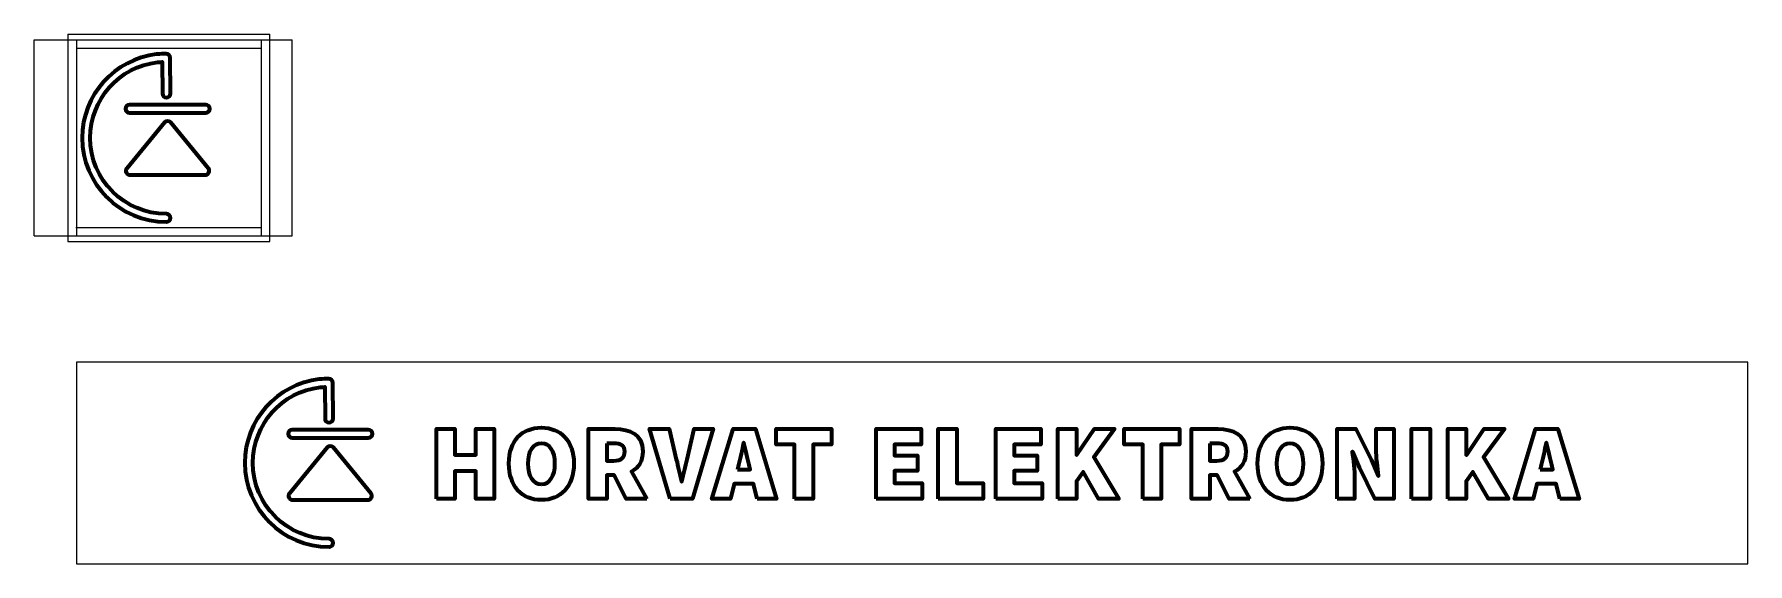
# Model space of a CAD drawing. Header units: centimetres. Extents: x -75 to 2980, y -600 to 345.
import ezdxf

# ---------------------------------------------------------------- set-up
doc = ezdxf.new("R2010")
doc.units = ezdxf.units.CM
doc.layers.add('komp_okvir', color=7, linetype='CONTINUOUS', true_color=0xffffff)
for name, color, linetype, lineweight, true_color in [('okvir', 1, 'CONTINUOUS', 25, 0xff0000), ('slova', 7, 'CONTINUOUS', 25, 0x000000), ('znak', 7, 'CONTINUOUS', 25, 0x000000)]:
    doc.layers.add(name, color=color, linetype=linetype, lineweight=lineweight, true_color=true_color)

msp = doc.modelspace()

# ---------------------------------------------------------------- linework, layer by layer
at = {"layer": 'komp_okvir', "color": 250, "lineweight": 20, "true_color": 0x545454}
msp.add_lwpolyline([(0, -600), (2980, -600), (2980, -240), (0, -240), (0, -600)], close=True, dxfattribs=at)
at = {"layer": 'okvir'}
for p, q in [((-15, 345), (345, 345)), ((-15, 345), (-15, -25)), ((345, -25), (345, 345)), ((-75, -15), (-75, 335)), ((-75, 335), (385, 335)), ((0, 335), (0, -15)), ((0, 320), (330, 320)), ((330, -15), (330, 335)), ((385, -15), (385, 335)), ((-1, 0), (330, 0)), ((-75, -15), (385, -15)), ((-15, -25), (345, -25))]:
    msp.add_line(p, q, dxfattribs=at)
at = {"layer": 'slova', "color": 250, "lineweight": 100, "true_color": 0x545454}
for points, knots in [([(641.9767, -483.8671), (641.9767, -483.8671), (674.8906, -483.8671), (674.8906, -483.8671), (674.8906, -483.8671), (674.8906, -483.8671), (674.8906, -434.46), (674.8906, -434.46), (674.8906, -434.46), (674.8906, -434.46), (712.0657, -434.46), (712.0657, -434.46), (712.0657, -434.46), (712.0657, -434.46), (712.0657, -483.8671), (712.0657, -483.8671), (712.0657, -483.8671), (712.0657, -483.8671), (744.9796, -483.8671), (744.9796, -483.8671), (744.9796, -483.8671), (744.9796, -483.8671), (744.9796, -359.4154), (744.9796, -359.4154), (744.9796, -359.4154), (744.9796, -359.4154), (712.0657, -359.4154), (712.0657, -359.4154), (712.0657, -359.4154), (712.0657, -359.4154), (712.0657, -405.7599), (712.0657, -405.7599), (712.0657, -405.7599), (712.0657, -405.7599), (674.8906, -405.7599), (674.8906, -405.7599), (674.8906, -405.7599), (674.8906, -405.7599), (674.8906, -359.4154), (674.8906, -359.4154), (674.8906, -359.4154), (674.8906, -359.4154), (641.9767, -359.4154), (641.9767, -359.4154), (641.9767, -359.4154), (641.9767, -359.4154), (641.9767, -483.8671), (641.9767, -483.8671)], [0, 0, 0, 0, 0.076923077, 0.076923077, 0.076923077, 0.076923077, 0.153846154, 0.153846154, 0.153846154, 0.153846154, 0.230769231, 0.230769231, 0.230769231, 0.230769231, 0.307692308, 0.307692308, 0.307692308, 0.307692308, 0.384615385, 0.384615385, 0.384615385, 0.384615385, 0.461538462, 0.461538462, 0.461538462, 0.461538462, 0.538461538, 0.538461538, 0.538461538, 0.538461538, 0.615384615, 0.615384615, 0.615384615, 0.615384615, 0.692307692, 0.692307692, 0.692307692, 0.692307692, 0.769230769, 0.769230769, 0.769230769, 0.769230769, 0.846153846, 0.846153846, 0.846153846, 0.846153846, 1, 1, 1, 1]), ([(829.2163, -486.1651), (863.6863, -486.1651), (887.0327, -462.0519), (887.0327, -421.0633), (887.0327, -421.0633), (887.0327, -380.2648), (863.6863, -357.1174), (829.2163, -357.1174), (829.2163, -357.1174), (794.7372, -357.1174), (771.3908, -380.0816), (771.3908, -421.0633), (771.3908, -421.0633), (771.3908, -462.0519), (794.7372, -486.1651), (829.2163, -486.1651)], [0, 0, 0, 0, 0.2, 0.2, 0.2, 0.2, 0.4, 0.4, 0.4, 0.4, 0.6, 0.6, 0.6, 0.6, 1, 1, 1, 1]), ([(1016.8698, -483.8671), (1016.8698, -483.8671), (989.8841, -435.6181), (989.8841, -435.6181), (989.8841, -435.6181), (1001.9328, -429.1063), (1009.9758, -417.4399), (1009.9758, -399.6146), (1009.9758, -399.6146), (1009.9758, -368.6006), (987.0116, -359.4154), (960.1933, -359.4154), (960.1933, -359.4154), (960.1933, -359.4154), (913.1001, -359.4154), (913.1001, -359.4154), (913.1001, -359.4154), (913.1001, -359.4154), (913.1001, -483.8671), (913.1001, -483.8671), (913.1001, -483.8671), (913.1001, -483.8671), (946.014, -483.8671), (946.014, -483.8671), (946.014, -483.8671), (946.014, -483.8671), (946.014, -442.1208), (946.014, -442.1208), (946.014, -442.1208), (946.014, -442.1208), (958.6621, -442.1208), (958.6621, -442.1208), (958.6621, -442.1208), (958.6621, -442.1208), (980.1176, -483.8671), (980.1176, -483.8671), (980.1176, -483.8671), (980.1176, -483.8671), (1016.8698, -483.8671), (1016.8698, -483.8671)], [0, 0, 0, 0, 0.090909091, 0.090909091, 0.090909091, 0.090909091, 0.181818182, 0.181818182, 0.181818182, 0.181818182, 0.272727273, 0.272727273, 0.272727273, 0.272727273, 0.363636364, 0.363636364, 0.363636364, 0.363636364, 0.454545455, 0.454545455, 0.454545455, 0.454545455, 0.545454545, 0.545454545, 0.545454545, 0.545454545, 0.636363636, 0.636363636, 0.636363636, 0.636363636, 0.727272727, 0.727272727, 0.727272727, 0.727272727, 0.818181818, 0.818181818, 0.818181818, 0.818181818, 1, 1, 1, 1]), ([(1058.6251, -483.8671), (1058.6251, -483.8671), (1098.4488, -483.8671), (1098.4488, -483.8671), (1098.4488, -483.8671), (1098.4488, -483.8671), (1135.2078, -359.4154), (1135.2078, -359.4154), (1135.2078, -359.4154), (1135.2078, -359.4154), (1101.5136, -359.4154), (1101.5136, -359.4154), (1101.5136, -359.4154), (1101.5136, -359.4154), (1088.8814, -413.7939), (1088.8814, -413.7939), (1088.8814, -413.7939), (1085.6266, -427.0164), (1083.1364, -439.8454), (1079.6894, -453.2512), (1079.6894, -453.2512), (1079.6894, -453.2512), (1078.9249, -453.2512), (1078.9249, -453.2512), (1078.9249, -453.2512), (1075.4779, -439.8454), (1073.1799, -427.0164), (1069.7329, -413.8029), (1069.7329, -413.8029), (1069.7329, -413.8029), (1056.7094, -359.4154), (1056.7094, -359.4154), (1056.7094, -359.4154), (1056.7094, -359.4154), (1021.8639, -359.4154), (1021.8639, -359.4154), (1021.8639, -359.4154), (1021.8639, -359.4154), (1058.6251, -483.8671), (1058.6251, -483.8671)], [0, 0, 0, 0, 0.090909091, 0.090909091, 0.090909091, 0.090909091, 0.181818182, 0.181818182, 0.181818182, 0.181818182, 0.272727273, 0.272727273, 0.272727273, 0.272727273, 0.363636364, 0.363636364, 0.363636364, 0.363636364, 0.454545455, 0.454545455, 0.454545455, 0.454545455, 0.545454545, 0.545454545, 0.545454545, 0.545454545, 0.636363636, 0.636363636, 0.636363636, 0.636363636, 0.727272727, 0.727272727, 0.727272727, 0.727272727, 0.818181818, 0.818181818, 0.818181818, 0.818181818, 1, 1, 1, 1]), ([(1213.7153, -483.8671), (1213.7153, -483.8671), (1248.5608, -483.8671), (1248.5608, -483.8671), (1248.5608, -483.8671), (1248.5608, -483.8671), (1210.6528, -359.4154), (1210.6528, -359.4154), (1210.6528, -359.4154), (1210.6528, -359.4154), (1170.8268, -359.4154), (1170.8268, -359.4154), (1170.8268, -359.4154), (1170.8268, -359.4154), (1132.9189, -483.8671), (1132.9189, -483.8671), (1132.9189, -483.8671), (1132.9189, -483.8671), (1166.6153, -483.8671), (1166.6153, -483.8671), (1166.6153, -483.8671), (1166.6153, -483.8671), (1172.7426, -457.4401), (1172.7426, -457.4401), (1172.7426, -457.4401), (1172.7426, -457.4401), (1207.5881, -457.4401), (1207.5881, -457.4401), (1207.5881, -457.4401), (1207.5881, -457.4401), (1213.7153, -483.8671), (1213.7153, -483.8671)], [0, 0, 0, 0, 0.111111111, 0.111111111, 0.111111111, 0.111111111, 0.222222222, 0.222222222, 0.222222222, 0.222222222, 0.333333333, 0.333333333, 0.333333333, 0.333333333, 0.444444444, 0.444444444, 0.444444444, 0.444444444, 0.555555556, 0.555555556, 0.555555556, 0.555555556, 0.666666667, 0.666666667, 0.666666667, 0.666666667, 0.777777778, 0.777777778, 0.777777778, 0.777777778, 1, 1, 1, 1]), ([(1280.5247, -483.8671), (1280.5247, -483.8671), (1313.4386, -483.8671), (1313.4386, -483.8671), (1313.4386, -483.8671), (1313.4386, -483.8671), (1313.4386, -386.9688), (1313.4386, -386.9688), (1313.4386, -386.9688), (1313.4386, -386.9688), (1346.3774, -386.9688), (1346.3774, -386.9688), (1346.3774, -386.9688), (1346.3774, -386.9688), (1346.3774, -359.4154), (1346.3774, -359.4154), (1346.3774, -359.4154), (1346.3774, -359.4154), (1247.5882, -359.4154), (1247.5882, -359.4154), (1247.5882, -359.4154), (1247.5882, -359.4154), (1247.5882, -386.9688), (1247.5882, -386.9688), (1247.5882, -386.9688), (1247.5882, -386.9688), (1280.5247, -386.9688), (1280.5247, -386.9688), (1280.5247, -386.9688), (1280.5247, -386.9688), (1280.5247, -483.8671), (1280.5247, -483.8671)], [0, 0, 0, 0, 0.111111111, 0.111111111, 0.111111111, 0.111111111, 0.222222222, 0.222222222, 0.222222222, 0.222222222, 0.333333333, 0.333333333, 0.333333333, 0.333333333, 0.444444444, 0.444444444, 0.444444444, 0.444444444, 0.555555556, 0.555555556, 0.555555556, 0.555555556, 0.666666667, 0.666666667, 0.666666667, 0.666666667, 0.777777778, 0.777777778, 0.777777778, 0.777777778, 1, 1, 1, 1]), ([(1425.9422, -483.8648), (1425.9422, -483.8648), (1508.2631, -483.8648), (1508.2631, -483.8648), (1508.2631, -483.8648), (1508.2631, -483.8648), (1508.2631, -456.3136), (1508.2631, -456.3136), (1508.2631, -456.3136), (1508.2631, -456.3136), (1458.8561, -456.3136), (1458.8561, -456.3136), (1458.8561, -456.3136), (1458.8561, -456.3136), (1458.8561, -434.0755), (1458.8561, -434.0755), (1458.8561, -434.0755), (1458.8561, -434.0755), (1499.4534, -434.0755), (1499.4534, -434.0755), (1499.4534, -434.0755), (1499.4534, -434.0755), (1499.4534, -406.5244), (1499.4534, -406.5244), (1499.4534, -406.5244), (1499.4534, -406.5244), (1458.8561, -406.5244), (1458.8561, -406.5244), (1458.8561, -406.5244), (1458.8561, -406.5244), (1458.8561, -386.9665), (1458.8561, -386.9665), (1458.8561, -386.9665), (1458.8561, -386.9665), (1506.3474, -386.9665), (1506.3474, -386.9665), (1506.3474, -386.9665), (1506.3474, -386.9665), (1506.3474, -359.4154), (1506.3474, -359.4154), (1506.3474, -359.4154), (1506.3474, -359.4154), (1425.9422, -359.4154), (1425.9422, -359.4154), (1425.9422, -359.4154), (1425.9422, -359.4154), (1425.9422, -483.8648), (1425.9422, -483.8648)], [0, 0, 0, 0, 0.076923077, 0.076923077, 0.076923077, 0.076923077, 0.153846154, 0.153846154, 0.153846154, 0.153846154, 0.230769231, 0.230769231, 0.230769231, 0.230769231, 0.307692308, 0.307692308, 0.307692308, 0.307692308, 0.384615385, 0.384615385, 0.384615385, 0.384615385, 0.461538462, 0.461538462, 0.461538462, 0.461538462, 0.538461538, 0.538461538, 0.538461538, 0.538461538, 0.615384615, 0.615384615, 0.615384615, 0.615384615, 0.692307692, 0.692307692, 0.692307692, 0.692307692, 0.769230769, 0.769230769, 0.769230769, 0.769230769, 0.846153846, 0.846153846, 0.846153846, 0.846153846, 1, 1, 1, 1]), ([(1536.6851, -483.8648), (1536.6851, -483.8648), (1616.708, -483.8648), (1616.708, -483.8648), (1616.708, -483.8648), (1616.708, -483.8648), (1616.708, -456.3136), (1616.708, -456.3136), (1616.708, -456.3136), (1616.708, -456.3136), (1569.599, -456.3136), (1569.599, -456.3136), (1569.599, -456.3136), (1569.599, -456.3136), (1569.599, -359.4154), (1569.599, -359.4154), (1569.599, -359.4154), (1569.599, -359.4154), (1536.6851, -359.4154), (1536.6851, -359.4154), (1536.6851, -359.4154), (1536.6851, -359.4154), (1536.6851, -483.8648), (1536.6851, -483.8648)], [0, 0, 0, 0, 0.142857143, 0.142857143, 0.142857143, 0.142857143, 0.285714286, 0.285714286, 0.285714286, 0.285714286, 0.428571429, 0.428571429, 0.428571429, 0.428571429, 0.571428571, 0.571428571, 0.571428571, 0.571428571, 0.714285714, 0.714285714, 0.714285714, 0.714285714, 1, 1, 1, 1]), ([(1639.4098, -483.8648), (1639.4098, -483.8648), (1721.7307, -483.8648), (1721.7307, -483.8648), (1721.7307, -483.8648), (1721.7307, -483.8648), (1721.7307, -456.3136), (1721.7307, -456.3136), (1721.7307, -456.3136), (1721.7307, -456.3136), (1672.3237, -456.3136), (1672.3237, -456.3136), (1672.3237, -456.3136), (1672.3237, -456.3136), (1672.3237, -434.0755), (1672.3237, -434.0755), (1672.3237, -434.0755), (1672.3237, -434.0755), (1712.9209, -434.0755), (1712.9209, -434.0755), (1712.9209, -434.0755), (1712.9209, -434.0755), (1712.9209, -406.5244), (1712.9209, -406.5244), (1712.9209, -406.5244), (1712.9209, -406.5244), (1672.3237, -406.5244), (1672.3237, -406.5244), (1672.3237, -406.5244), (1672.3237, -406.5244), (1672.3237, -386.9665), (1672.3237, -386.9665), (1672.3237, -386.9665), (1672.3237, -386.9665), (1719.8149, -386.9665), (1719.8149, -386.9665), (1719.8149, -386.9665), (1719.8149, -386.9665), (1719.8149, -359.4154), (1719.8149, -359.4154), (1719.8149, -359.4154), (1719.8149, -359.4154), (1639.4098, -359.4154), (1639.4098, -359.4154), (1639.4098, -359.4154), (1639.4098, -359.4154), (1639.4098, -483.8648), (1639.4098, -483.8648)], [0, 0, 0, 0, 0.076923077, 0.076923077, 0.076923077, 0.076923077, 0.153846154, 0.153846154, 0.153846154, 0.153846154, 0.230769231, 0.230769231, 0.230769231, 0.230769231, 0.307692308, 0.307692308, 0.307692308, 0.307692308, 0.384615385, 0.384615385, 0.384615385, 0.384615385, 0.461538462, 0.461538462, 0.461538462, 0.461538462, 0.538461538, 0.538461538, 0.538461538, 0.538461538, 0.615384615, 0.615384615, 0.615384615, 0.615384615, 0.692307692, 0.692307692, 0.692307692, 0.692307692, 0.769230769, 0.769230769, 0.769230769, 0.769230769, 0.846153846, 0.846153846, 0.846153846, 0.846153846, 1, 1, 1, 1]), ([(1750.1526, -483.8648), (1750.1526, -483.8648), (1783.0665, -483.8648), (1783.0665, -483.8648), (1783.0665, -483.8648), (1783.0665, -483.8648), (1783.0665, -452.8508), (1783.0665, -452.8508), (1783.0665, -452.8508), (1783.0665, -452.8508), (1794.9388, -435.998), (1794.9388, -435.998), (1794.9388, -435.998), (1794.9388, -435.998), (1822.5148, -483.8648), (1822.5148, -483.8648), (1822.5148, -483.8648), (1822.5148, -483.8648), (1858.5161, -483.8648), (1858.5161, -483.8648), (1858.5161, -483.8648), (1858.5161, -483.8648), (1814.0895, -409.9623), (1814.0895, -409.9623), (1814.0895, -409.9623), (1814.0895, -409.9623), (1851.2398, -359.4154), (1851.2398, -359.4154), (1851.2398, -359.4154), (1851.2398, -359.4154), (1815.2385, -359.4154), (1815.2385, -359.4154), (1815.2385, -359.4154), (1815.2385, -359.4154), (1783.831, -405.7486), (1783.831, -405.7486), (1783.831, -405.7486), (1783.831, -405.7486), (1783.0665, -405.7486), (1783.0665, -405.7486), (1783.0665, -405.7486), (1783.0665, -405.7486), (1783.0665, -359.4154), (1783.0665, -359.4154), (1783.0665, -359.4154), (1783.0665, -359.4154), (1750.1526, -359.4154), (1750.1526, -359.4154), (1750.1526, -359.4154), (1750.1526, -359.4154), (1750.1526, -483.8648), (1750.1526, -483.8648)], [0, 0, 0, 0, 0.071428571, 0.071428571, 0.071428571, 0.071428571, 0.142857143, 0.142857143, 0.142857143, 0.142857143, 0.214285714, 0.214285714, 0.214285714, 0.214285714, 0.285714286, 0.285714286, 0.285714286, 0.285714286, 0.357142857, 0.357142857, 0.357142857, 0.357142857, 0.428571429, 0.428571429, 0.428571429, 0.428571429, 0.5, 0.5, 0.5, 0.5, 0.571428571, 0.571428571, 0.571428571, 0.571428571, 0.642857143, 0.642857143, 0.642857143, 0.642857143, 0.714285714, 0.714285714, 0.714285714, 0.714285714, 0.785714286, 0.785714286, 0.785714286, 0.785714286, 0.857142857, 0.857142857, 0.857142857, 0.857142857, 1, 1, 1, 1]), ([(1901.262, -483.8648), (1901.262, -483.8648), (1934.1759, -483.8648), (1934.1759, -483.8648), (1934.1759, -483.8648), (1934.1759, -483.8648), (1934.1759, -386.9665), (1934.1759, -386.9665), (1934.1759, -386.9665), (1934.1759, -386.9665), (1967.1124, -386.9665), (1967.1124, -386.9665), (1967.1124, -386.9665), (1967.1124, -386.9665), (1967.1124, -359.4154), (1967.1124, -359.4154), (1967.1124, -359.4154), (1967.1124, -359.4154), (1868.3233, -359.4154), (1868.3233, -359.4154), (1868.3233, -359.4154), (1868.3233, -359.4154), (1868.3233, -386.9665), (1868.3233, -386.9665), (1868.3233, -386.9665), (1868.3233, -386.9665), (1901.262, -386.9665), (1901.262, -386.9665), (1901.262, -386.9665), (1901.262, -386.9665), (1901.262, -483.8648), (1901.262, -483.8648)], [0, 0, 0, 0, 0.111111111, 0.111111111, 0.111111111, 0.111111111, 0.222222222, 0.222222222, 0.222222222, 0.222222222, 0.333333333, 0.333333333, 0.333333333, 0.333333333, 0.444444444, 0.444444444, 0.444444444, 0.444444444, 0.555555556, 0.555555556, 0.555555556, 0.555555556, 0.666666667, 0.666666667, 0.666666667, 0.666666667, 0.777777778, 0.777777778, 0.777777778, 0.777777778, 1, 1, 1, 1]), ([(2092.0662, -483.8648), (2092.0662, -483.8648), (2065.0806, -435.6158), (2065.0806, -435.6158), (2065.0806, -435.6158), (2077.1383, -429.104), (2085.1722, -417.4399), (2085.1722, -399.6145), (2085.1722, -399.6145), (2085.1722, -368.5983), (2062.2081, -359.4154), (2035.392, -359.4154), (2035.392, -359.4154), (2035.392, -359.4154), (1988.2988, -359.4154), (1988.2988, -359.4154), (1988.2988, -359.4154), (1988.2988, -359.4154), (1988.2988, -483.8648), (1988.2988, -483.8648), (1988.2988, -483.8648), (1988.2988, -483.8648), (2021.2127, -483.8648), (2021.2127, -483.8648), (2021.2127, -483.8648), (2021.2127, -483.8648), (2021.2127, -442.1185), (2021.2127, -442.1185), (2021.2127, -442.1185), (2021.2127, -442.1185), (2033.8585, -442.1185), (2033.8585, -442.1185), (2033.8585, -442.1185), (2033.8585, -442.1185), (2055.3231, -483.8648), (2055.3231, -483.8648), (2055.3231, -483.8648), (2055.3231, -483.8648), (2092.0662, -483.8648), (2092.0662, -483.8648)], [0, 0, 0, 0, 0.090909091, 0.090909091, 0.090909091, 0.090909091, 0.181818182, 0.181818182, 0.181818182, 0.181818182, 0.272727273, 0.272727273, 0.272727273, 0.272727273, 0.363636364, 0.363636364, 0.363636364, 0.363636364, 0.454545455, 0.454545455, 0.454545455, 0.454545455, 0.545454545, 0.545454545, 0.545454545, 0.545454545, 0.636363636, 0.636363636, 0.636363636, 0.636363636, 0.727272727, 0.727272727, 0.727272727, 0.727272727, 0.818181818, 0.818181818, 0.818181818, 0.818181818, 1, 1, 1, 1]), ([(2163.8878, -486.1628), (2198.3646, -486.1628), (2221.7133, -462.0496), (2221.7133, -421.061), (2221.7133, -421.061), (2221.7133, -380.2715), (2198.3646, -357.1174), (2163.8878, -357.1174), (2163.8878, -357.1174), (2129.4178, -357.1174), (2106.0714, -380.0815), (2106.0714, -421.061), (2106.0714, -421.061), (2106.0714, -462.0496), (2129.4178, -486.1628), (2163.8878, -486.1628)], [0, 0, 0, 0, 0.2, 0.2, 0.2, 0.2, 0.4, 0.4, 0.4, 0.4, 0.6, 0.6, 0.6, 0.6, 1, 1, 1, 1]), ([(2247.7716, -483.8648), (2247.7716, -483.8648), (2279.1543, -483.8648), (2279.1543, -483.8648), (2279.1543, -483.8648), (2279.1543, -483.8648), (2279.1543, -447.8726), (2279.1543, -447.8726), (2279.1543, -447.8726), (2279.1543, -432.551), (2276.4808, -414.5583), (2274.9496, -400.3881), (2274.9496, -400.3881), (2274.9496, -400.3881), (2275.7163, -400.3881), (2275.7163, -400.3881), (2275.7163, -400.3881), (2275.7163, -400.3881), (2287.5886, -428.1473), (2287.5886, -428.1473), (2287.5886, -428.1473), (2287.5886, -428.1473), (2315.1804, -483.8648), (2315.1804, -483.8648), (2315.1804, -483.8648), (2315.1804, -483.8648), (2348.8611, -483.8648), (2348.8611, -483.8648), (2348.8611, -483.8648), (2348.8611, -483.8648), (2348.8611, -359.4154), (2348.8611, -359.4154), (2348.8611, -359.4154), (2348.8611, -359.4154), (2317.4784, -359.4154), (2317.4784, -359.4154), (2317.4784, -359.4154), (2317.4784, -359.4154), (2317.4784, -395.4076), (2317.4784, -395.4076), (2317.4784, -395.4076), (2317.4784, -410.7291), (2320.1587, -429.4886), (2321.6922, -442.892), (2321.6922, -442.892), (2321.6922, -442.892), (2320.9254, -442.892), (2320.9254, -442.892), (2320.9254, -442.892), (2320.9254, -442.892), (2309.0532, -414.9406), (2309.0532, -414.9406), (2309.0532, -414.9406), (2309.0532, -414.9406), (2281.4613, -359.4154), (2281.4613, -359.4154), (2281.4613, -359.4154), (2281.4613, -359.4154), (2247.7716, -359.4154), (2247.7716, -359.4154), (2247.7716, -359.4154), (2247.7716, -359.4154), (2247.7716, -483.8648), (2247.7716, -483.8648)], [0, 0, 0, 0, 0.058823529, 0.058823529, 0.058823529, 0.058823529, 0.117647059, 0.117647059, 0.117647059, 0.117647059, 0.176470588, 0.176470588, 0.176470588, 0.176470588, 0.235294118, 0.235294118, 0.235294118, 0.235294118, 0.294117647, 0.294117647, 0.294117647, 0.294117647, 0.352941176, 0.352941176, 0.352941176, 0.352941176, 0.411764706, 0.411764706, 0.411764706, 0.411764706, 0.470588235, 0.470588235, 0.470588235, 0.470588235, 0.529411765, 0.529411765, 0.529411765, 0.529411765, 0.588235294, 0.588235294, 0.588235294, 0.588235294, 0.647058824, 0.647058824, 0.647058824, 0.647058824, 0.705882353, 0.705882353, 0.705882353, 0.705882353, 0.764705882, 0.764705882, 0.764705882, 0.764705882, 0.823529412, 0.823529412, 0.823529412, 0.823529412, 0.882352941, 0.882352941, 0.882352941, 0.882352941, 1, 1, 1, 1]), ([(2380.7368, -483.8648), (2380.7368, -483.8648), (2413.6507, -483.8648), (2413.6507, -483.8648), (2413.6507, -483.8648), (2413.6507, -483.8648), (2413.6507, -359.4154), (2413.6507, -359.4154), (2413.6507, -359.4154), (2413.6507, -359.4154), (2380.7368, -359.4154), (2380.7368, -359.4154), (2380.7368, -359.4154), (2380.7368, -359.4154), (2380.7368, -483.8648), (2380.7368, -483.8648)], [0, 0, 0, 0, 0.2, 0.2, 0.2, 0.2, 0.4, 0.4, 0.4, 0.4, 0.6, 0.6, 0.6, 0.6, 1, 1, 1, 1]), ([(2445.2097, -483.8648), (2445.2097, -483.8648), (2478.1236, -483.8648), (2478.1236, -483.8648), (2478.1236, -483.8648), (2478.1236, -483.8648), (2478.1236, -452.8508), (2478.1236, -452.8508), (2478.1236, -452.8508), (2478.1236, -452.8508), (2489.9959, -435.998), (2489.9959, -435.998), (2489.9959, -435.998), (2489.9959, -435.998), (2517.5719, -483.8648), (2517.5719, -483.8648), (2517.5719, -483.8648), (2517.5719, -483.8648), (2553.5754, -483.8648), (2553.5754, -483.8648), (2553.5754, -483.8648), (2553.5754, -483.8648), (2509.1467, -409.9623), (2509.1467, -409.9623), (2509.1467, -409.9623), (2509.1467, -409.9623), (2546.2969, -359.4154), (2546.2969, -359.4154), (2546.2969, -359.4154), (2546.2969, -359.4154), (2510.2957, -359.4154), (2510.2957, -359.4154), (2510.2957, -359.4154), (2510.2957, -359.4154), (2478.8904, -405.7486), (2478.8904, -405.7486), (2478.8904, -405.7486), (2478.8904, -405.7486), (2478.1236, -405.7486), (2478.1236, -405.7486), (2478.1236, -405.7486), (2478.1236, -405.7486), (2478.1236, -359.4154), (2478.1236, -359.4154), (2478.1236, -359.4154), (2478.1236, -359.4154), (2445.2097, -359.4154), (2445.2097, -359.4154), (2445.2097, -359.4154), (2445.2097, -359.4154), (2445.2097, -483.8648), (2445.2097, -483.8648)], [0, 0, 0, 0, 0.071428571, 0.071428571, 0.071428571, 0.071428571, 0.142857143, 0.142857143, 0.142857143, 0.142857143, 0.214285714, 0.214285714, 0.214285714, 0.214285714, 0.285714286, 0.285714286, 0.285714286, 0.285714286, 0.357142857, 0.357142857, 0.357142857, 0.357142857, 0.428571429, 0.428571429, 0.428571429, 0.428571429, 0.5, 0.5, 0.5, 0.5, 0.571428571, 0.571428571, 0.571428571, 0.571428571, 0.642857143, 0.642857143, 0.642857143, 0.642857143, 0.714285714, 0.714285714, 0.714285714, 0.714285714, 0.785714286, 0.785714286, 0.785714286, 0.785714286, 0.857142857, 0.857142857, 0.857142857, 0.857142857, 1, 1, 1, 1]), ([(2644.697, -483.8648), (2644.697, -483.8648), (2679.5425, -483.8648), (2679.5425, -483.8648), (2679.5425, -483.8648), (2679.5425, -483.8648), (2641.6323, -359.4154), (2641.6323, -359.4154), (2641.6323, -359.4154), (2641.6323, -359.4154), (2601.8086, -359.4154), (2601.8086, -359.4154), (2601.8086, -359.4154), (2601.8086, -359.4154), (2563.8983, -483.8648), (2563.8983, -483.8648), (2563.8983, -483.8648), (2563.8983, -483.8648), (2597.5948, -483.8648), (2597.5948, -483.8648), (2597.5948, -483.8648), (2597.5948, -483.8648), (2603.7243, -457.4378), (2603.7243, -457.4378), (2603.7243, -457.4378), (2603.7243, -457.4378), (2638.5675, -457.4378), (2638.5675, -457.4378), (2638.5675, -457.4378), (2638.5675, -457.4378), (2644.697, -483.8648), (2644.697, -483.8648)], [0, 0, 0, 0, 0.111111111, 0.111111111, 0.111111111, 0.111111111, 0.222222222, 0.222222222, 0.222222222, 0.222222222, 0.333333333, 0.333333333, 0.333333333, 0.333333333, 0.444444444, 0.444444444, 0.444444444, 0.444444444, 0.555555556, 0.555555556, 0.555555556, 0.555555556, 0.666666667, 0.666666667, 0.666666667, 0.666666667, 0.777777778, 0.777777778, 0.777777778, 0.777777778, 1, 1, 1, 1]), ([(829.2163, -457.8472), (814.2702, -457.8472), (805.0715, -443.6679), (805.0715, -421.0633), (805.0715, -421.0633), (805.0715, -398.4588), (814.2702, -385.4353), (829.2163, -385.4353), (829.2163, -385.4353), (844.1533, -385.4353), (853.3521, -398.4588), (853.3521, -421.0633), (853.3521, -421.0633), (853.3521, -443.6679), (844.1533, -457.8472), (829.2163, -457.8472)], [0, 0, 0, 0, 0.2, 0.2, 0.2, 0.2, 0.4, 0.4, 0.4, 0.4, 0.6, 0.6, 0.6, 0.6, 1, 1, 1, 1]), ([(946.014, -385.4353), (946.014, -385.4353), (957.8953, -385.4353), (957.8953, -385.4353), (957.8953, -385.4353), (970.9256, -385.4353), (977.8287, -388.8823), (977.8287, -399.6146), (977.8287, -399.6146), (977.8287, -410.3469), (970.9256, -416.1009), (957.8953, -416.1009), (957.8953, -416.1009), (957.8953, -416.1009), (946.014, -416.1009), (946.014, -416.1009), (946.014, -416.1009), (946.014, -416.1009), (946.014, -385.4353), (946.014, -385.4353)], [0, 0, 0, 0, 0.166666667, 0.166666667, 0.166666667, 0.166666667, 0.333333333, 0.333333333, 0.333333333, 0.333333333, 0.5, 0.5, 0.5, 0.5, 0.666666667, 0.666666667, 0.666666667, 0.666666667, 1, 1, 1, 1]), ([(1178.6798, -431.9947), (1178.6798, -431.9947), (1180.7856, -423.3681), (1180.7856, -423.3681), (1180.7856, -423.3681), (1183.8413, -411.4959), (1186.906, -396.5521), (1189.5863, -383.904), (1189.5863, -383.904), (1189.5863, -383.904), (1190.353, -383.904), (1190.353, -383.904), (1190.353, -383.904), (1193.4178, -396.3598), (1196.4803, -411.4959), (1199.5451, -423.3681), (1199.5451, -423.3681), (1199.5451, -423.3681), (1201.6508, -431.9947), (1201.6508, -431.9947), (1201.6508, -431.9947), (1201.6508, -431.9947), (1178.6798, -431.9947), (1178.6798, -431.9947)], [0, 0, 0, 0, 0.142857143, 0.142857143, 0.142857143, 0.142857143, 0.285714286, 0.285714286, 0.285714286, 0.285714286, 0.428571429, 0.428571429, 0.428571429, 0.428571429, 0.571428571, 0.571428571, 0.571428571, 0.571428571, 0.714285714, 0.714285714, 0.714285714, 0.714285714, 1, 1, 1, 1]), ([(2021.2127, -385.4352), (2021.2127, -385.4352), (2033.094, -385.4352), (2033.094, -385.4352), (2033.094, -385.4352), (2046.1221, -385.4352), (2053.0251, -388.8823), (2053.0251, -399.6145), (2053.0251, -399.6145), (2053.0251, -410.3446), (2046.1221, -416.0986), (2033.094, -416.0986), (2033.094, -416.0986), (2033.094, -416.0986), (2021.2127, -416.0986), (2021.2127, -416.0986), (2021.2127, -416.0986), (2021.2127, -416.0986), (2021.2127, -385.4352), (2021.2127, -385.4352)], [0, 0, 0, 0, 0.166666667, 0.166666667, 0.166666667, 0.166666667, 0.333333333, 0.333333333, 0.333333333, 0.333333333, 0.5, 0.5, 0.5, 0.5, 0.666666667, 0.666666667, 0.666666667, 0.666666667, 1, 1, 1, 1]), ([(2163.8878, -457.8449), (2148.9418, -457.8449), (2139.7498, -443.6656), (2139.7498, -421.061), (2139.7498, -421.061), (2139.7498, -398.4565), (2148.9418, -385.4352), (2163.8878, -385.4352), (2163.8878, -385.4352), (2178.8316, -385.4352), (2188.0327, -398.4565), (2188.0327, -421.061), (2188.0327, -421.061), (2188.0327, -443.6656), (2178.8316, -457.8449), (2163.8878, -457.8449)], [0, 0, 0, 0, 0.2, 0.2, 0.2, 0.2, 0.4, 0.4, 0.4, 0.4, 0.6, 0.6, 0.6, 0.6, 1, 1, 1, 1]), ([(2609.6593, -431.9924), (2609.6593, -431.9924), (2611.7673, -423.3681), (2611.7673, -423.3681), (2611.7673, -423.3681), (2614.8298, -411.4936), (2617.8946, -396.5498), (2620.5748, -383.9017), (2620.5748, -383.9017), (2620.5748, -383.9017), (2621.3416, -383.9017), (2621.3416, -383.9017), (2621.3416, -383.9017), (2624.4063, -396.3575), (2627.4688, -411.4936), (2630.5245, -423.3681), (2630.5245, -423.3681), (2630.5245, -423.3681), (2632.6325, -431.9924), (2632.6325, -431.9924), (2632.6325, -431.9924), (2632.6325, -431.9924), (2609.6593, -431.9924), (2609.6593, -431.9924)], [0, 0, 0, 0, 0.142857143, 0.142857143, 0.142857143, 0.142857143, 0.285714286, 0.285714286, 0.285714286, 0.285714286, 0.428571429, 0.428571429, 0.428571429, 0.428571429, 0.571428571, 0.571428571, 0.571428571, 0.571428571, 0.714285714, 0.714285714, 0.714285714, 0.714285714, 1, 1, 1, 1])]:
    msp.add_open_spline(points, degree=3, knots=knots, dxfattribs=at)
at = {"layer": 'znak', "color": 250, "lineweight": 100, "true_color": 0x545454}
for points, knots in [([(160.5371, 10), (77.782, 10), (10.4576, 77.3278), (10.4576, 160.0854), (10.4576, 160.0854), (10.4576, 236.3624), (67.5161, 300.4529), (143.1825, 309.1704), (143.1825, 309.1704), (149.45, 309.8926), (156.6401, 310), (160.3637, 310), (160.3637, 310), (164.314, 310), (167.515, 306.805), (167.5243, 302.8572), (167.5243, 302.8572), (167.5243, 302.8572), (167.6943, 239.0213), (167.6943, 239.0213), (167.6943, 239.0213), (167.7027, 235.0651), (164.5051, 231.8515), (160.5515, 231.843), (160.5515, 231.843), (160.5515, 231.843), (160.5337, 231.843), (160.5337, 231.843), (160.5337, 231.843), (156.5835, 231.843), (153.3825, 235.0347), (153.374, 238.9849), (153.374, 238.9849), (153.374, 238.9849), (153.2218, 295.5419), (153.2218, 295.5419), (153.2218, 295.5419), (150.5063, 295.4379), (147.5438, 295.2561), (144.8232, 294.9423), (144.8232, 294.9423), (76.3858, 287.0604), (24.7787, 229.086), (24.7787, 160.0854), (24.7787, 160.0854), (24.7787, 85.225), (85.6792, 24.3211), (160.5371, 24.3211), (160.5371, 24.3211), (164.4899, 24.3211), (167.6968, 21.1133), (167.6968, 17.1605), (167.6968, 17.1605), (167.6968, 13.2077), (164.4899, 10), (160.5371, 10)], [0, 0, 0, 0, 0.066666667, 0.066666667, 0.066666667, 0.066666667, 0.133333333, 0.133333333, 0.133333333, 0.133333333, 0.2, 0.2, 0.2, 0.2, 0.266666667, 0.266666667, 0.266666667, 0.266666667, 0.333333333, 0.333333333, 0.333333333, 0.333333333, 0.4, 0.4, 0.4, 0.4, 0.466666667, 0.466666667, 0.466666667, 0.466666667, 0.533333333, 0.533333333, 0.533333333, 0.533333333, 0.6, 0.6, 0.6, 0.6, 0.666666667, 0.666666667, 0.666666667, 0.666666667, 0.733333333, 0.733333333, 0.733333333, 0.733333333, 0.8, 0.8, 0.8, 0.8, 0.866666667, 0.866666667, 0.866666667, 0.866666667, 1, 1, 1, 1]), ([(230.5915, 204.7257), (230.5915, 204.7257), (94.866, 204.7257), (94.866, 204.7257), (94.866, 204.7257), (90.9098, 204.7257), (87.7055, 207.93), (87.7055, 211.8862), (87.7055, 211.8862), (87.7055, 215.8415), (90.9098, 219.0459), (94.866, 219.0459), (94.866, 219.0459), (94.866, 219.0459), (230.5915, 219.0459), (230.5915, 219.0459), (230.5915, 219.0459), (234.5443, 219.0459), (237.752, 215.8415), (237.752, 211.8862), (237.752, 211.8862), (237.752, 207.93), (234.5443, 204.7257), (230.5915, 204.7257)], [0, 0, 0, 0, 0.142857143, 0.142857143, 0.142857143, 0.142857143, 0.285714286, 0.285714286, 0.285714286, 0.285714286, 0.428571429, 0.428571429, 0.428571429, 0.428571429, 0.571428571, 0.571428571, 0.571428571, 0.571428571, 0.714285714, 0.714285714, 0.714285714, 0.714285714, 1, 1, 1, 1]), ([(229.9623, 93.9881), (229.9623, 93.9881), (95.4927, 93.9881), (95.4927, 93.9881), (95.4927, 93.9881), (92.7239, 93.9881), (90.2062, 95.5814), (89.0214, 98.0847), (89.0214, 98.0847), (87.8374, 100.5879), (88.2011, 103.5504), (89.955, 105.6892), (89.955, 105.6892), (89.955, 105.6892), (157.1932, 187.6146), (157.1932, 187.6146), (157.1932, 187.6146), (159.9079, 190.9289), (165.547, 190.9289), (168.2617, 187.6146), (168.2617, 187.6146), (168.2617, 187.6146), (235.4965, 105.6892), (235.4965, 105.6892), (235.4965, 105.6892), (237.2539, 103.5504), (237.6175, 100.5879), (236.4361, 98.0847), (236.4361, 98.0847), (235.2521, 95.5814), (232.7311, 93.9881), (229.9623, 93.9881)], [0, 0, 0, 0, 0.111111111, 0.111111111, 0.111111111, 0.111111111, 0.222222222, 0.222222222, 0.222222222, 0.222222222, 0.333333333, 0.333333333, 0.333333333, 0.333333333, 0.444444444, 0.444444444, 0.444444444, 0.444444444, 0.555555556, 0.555555556, 0.555555556, 0.555555556, 0.666666667, 0.666666667, 0.666666667, 0.666666667, 0.777777778, 0.777777778, 0.777777778, 0.777777778, 1, 1, 1, 1]), ([(450.5371, -570), (367.782, -570), (300.4576, -502.6722), (300.4576, -419.9146), (300.4576, -419.9146), (300.4576, -343.6376), (357.5161, -279.5471), (433.1825, -270.8296), (433.1825, -270.8296), (439.45, -270.1074), (446.6401, -270), (450.3637, -270), (450.3637, -270), (454.314, -270), (457.515, -273.195), (457.5243, -277.1428), (457.5243, -277.1428), (457.5243, -277.1428), (457.6943, -340.9787), (457.6943, -340.9787), (457.6943, -340.9787), (457.7027, -344.9349), (454.5051, -348.1485), (450.5515, -348.157), (450.5515, -348.157), (450.5515, -348.157), (450.5337, -348.157), (450.5337, -348.157), (450.5337, -348.157), (446.5835, -348.157), (443.3825, -344.9653), (443.374, -341.0151), (443.374, -341.0151), (443.374, -341.0151), (443.2218, -284.4581), (443.2218, -284.4581), (443.2218, -284.4581), (440.5063, -284.5621), (437.5438, -284.7439), (434.8232, -285.0577), (434.8232, -285.0577), (366.3858, -292.9396), (314.7787, -350.914), (314.7787, -419.9146), (314.7787, -419.9146), (314.7787, -494.775), (375.6792, -555.6789), (450.5371, -555.6789), (450.5371, -555.6789), (454.4899, -555.6789), (457.6968, -558.8867), (457.6968, -562.8395), (457.6968, -562.8395), (457.6968, -566.7923), (454.4899, -570), (450.5371, -570)], [0, 0, 0, 0, 0.066666667, 0.066666667, 0.066666667, 0.066666667, 0.133333333, 0.133333333, 0.133333333, 0.133333333, 0.2, 0.2, 0.2, 0.2, 0.266666667, 0.266666667, 0.266666667, 0.266666667, 0.333333333, 0.333333333, 0.333333333, 0.333333333, 0.4, 0.4, 0.4, 0.4, 0.466666667, 0.466666667, 0.466666667, 0.466666667, 0.533333333, 0.533333333, 0.533333333, 0.533333333, 0.6, 0.6, 0.6, 0.6, 0.666666667, 0.666666667, 0.666666667, 0.666666667, 0.733333333, 0.733333333, 0.733333333, 0.733333333, 0.8, 0.8, 0.8, 0.8, 0.866666667, 0.866666667, 0.866666667, 0.866666667, 1, 1, 1, 1]), ([(520.5915, -375.2743), (520.5915, -375.2743), (384.866, -375.2743), (384.866, -375.2743), (384.866, -375.2743), (380.9098, -375.2743), (377.7055, -372.07), (377.7055, -368.1138), (377.7055, -368.1138), (377.7055, -364.1585), (380.9098, -360.9541), (384.866, -360.9541), (384.866, -360.9541), (384.866, -360.9541), (520.5915, -360.9541), (520.5915, -360.9541), (520.5915, -360.9541), (524.5443, -360.9541), (527.752, -364.1585), (527.752, -368.1138), (527.752, -368.1138), (527.752, -372.07), (524.5443, -375.2743), (520.5915, -375.2743)], [0, 0, 0, 0, 0.142857143, 0.142857143, 0.142857143, 0.142857143, 0.285714286, 0.285714286, 0.285714286, 0.285714286, 0.428571429, 0.428571429, 0.428571429, 0.428571429, 0.571428571, 0.571428571, 0.571428571, 0.571428571, 0.714285714, 0.714285714, 0.714285714, 0.714285714, 1, 1, 1, 1]), ([(519.9623, -486.0119), (519.9623, -486.0119), (385.4927, -486.0119), (385.4927, -486.0119), (385.4927, -486.0119), (382.7239, -486.0119), (380.2062, -484.4186), (379.0214, -481.9153), (379.0214, -481.9153), (377.8374, -479.4121), (378.2011, -476.4496), (379.955, -474.3108), (379.955, -474.3108), (379.955, -474.3108), (447.1932, -392.3854), (447.1932, -392.3854), (447.1932, -392.3854), (449.9079, -389.0711), (455.547, -389.0711), (458.2617, -392.3854), (458.2617, -392.3854), (458.2617, -392.3854), (525.4965, -474.3108), (525.4965, -474.3108), (525.4965, -474.3108), (527.2539, -476.4496), (527.6175, -479.4121), (526.4361, -481.9153), (526.4361, -481.9153), (525.2521, -484.4186), (522.7311, -486.0119), (519.9623, -486.0119)], [0, 0, 0, 0, 0.111111111, 0.111111111, 0.111111111, 0.111111111, 0.222222222, 0.222222222, 0.222222222, 0.222222222, 0.333333333, 0.333333333, 0.333333333, 0.333333333, 0.444444444, 0.444444444, 0.444444444, 0.444444444, 0.555555556, 0.555555556, 0.555555556, 0.555555556, 0.666666667, 0.666666667, 0.666666667, 0.666666667, 0.777777778, 0.777777778, 0.777777778, 0.777777778, 1, 1, 1, 1])]:
    msp.add_open_spline(points, degree=3, knots=knots, dxfattribs=at)

doc.saveas('drawing.dxf')
